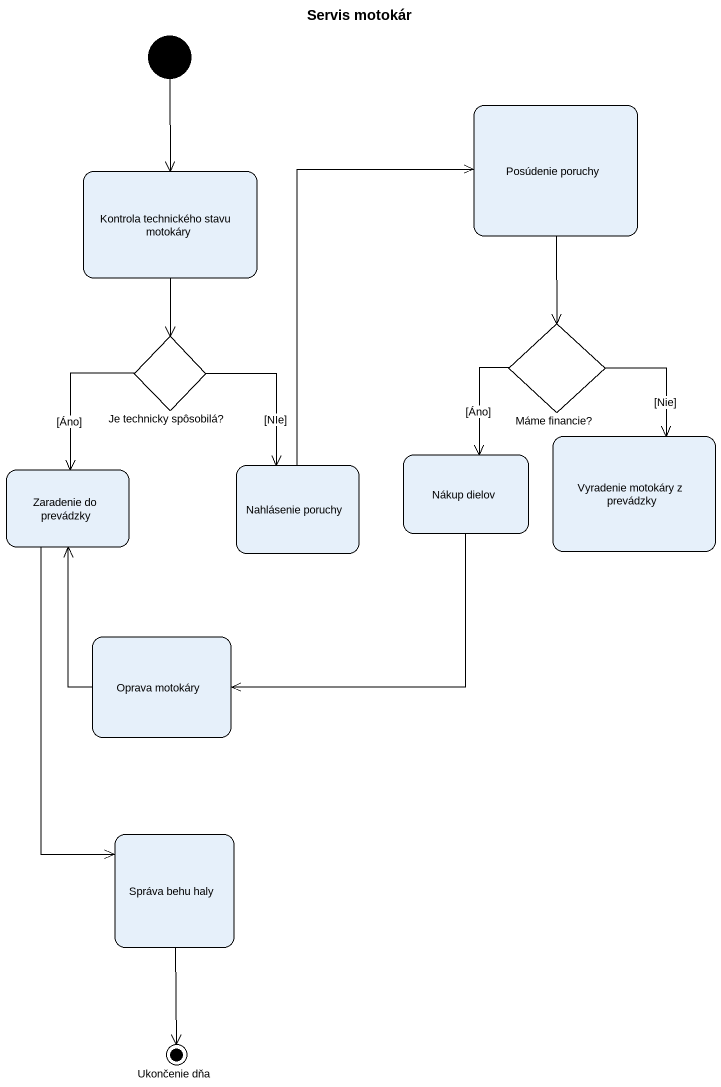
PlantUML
@startuml
title Servis motokár
hide empty description
state "Posúdenie poruchy" as Posúdenie_poruchy
state "Kontrola technického stavu motokáry" as Kontrola_technického_stavu
state "Je technicky spôsobilá?" as Je_technicky_spôsobilá <<choice>>
state "Máme financie?" as Máme_financie <<choice>>
state "Vyradenie motokáry z prevádzky" as Vyradenie_motokáry_z
state "Zaradenie do prevádzky" as Zaradenie_do_prevádzky
state "Nahlásenie poruchy" as Nahlásenie_poruchy
state "Nákup dielov" as Nákup_dielov
state "Oprava motokáry" as Oprava_motokáry
state "Správa behu haly" as Správa_behu_haly
state "Ukončenie dňa" as Ukončenie_dňa <<end>>
[*] --> Kontrola_technického_stavu
Posúdenie_poruchy --> Máme_financie
Kontrola_technického_stavu --> Je_technicky_spôsobilá
Je_technicky_spôsobilá --> Zaradenie_do_prevádzky : [Áno]
Je_technicky_spôsobilá --> Nahlásenie_poruchy : [NIe]
Máme_financie --> Vyradenie_motokáry_z : [Nie]
Máme_financie --> Nákup_dielov : [Áno]
Zaradenie_do_prevádzky --> Správa_behu_haly
Nahlásenie_poruchy -up-> Posúdenie_poruchy
Nákup_dielov --> Oprava_motokáry
Oprava_motokáry -up-> Zaradenie_do_prevádzky
Správa_behu_haly --> Ukončenie_dňa
@enduml
